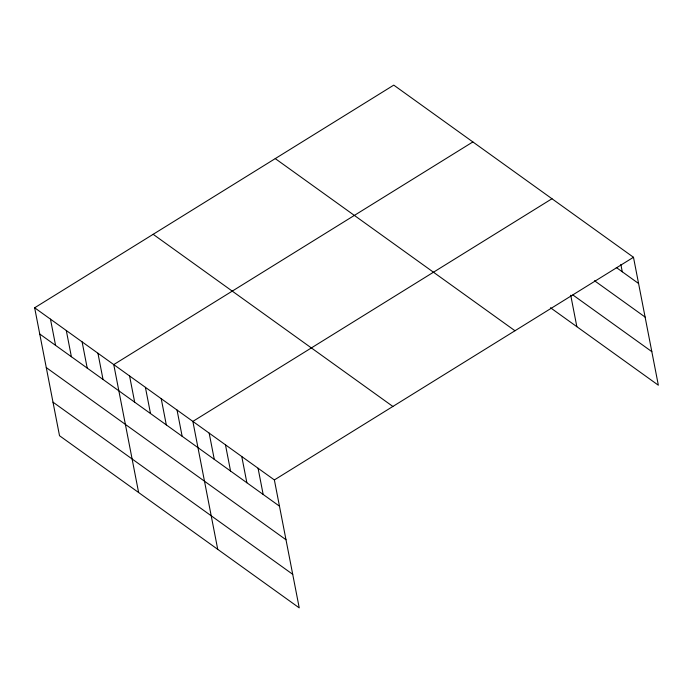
<?xml version="1.0" encoding="UTF-8"?>
<svg xmlns="http://www.w3.org/2000/svg" width="693" height="693" viewBox="0 0 693 693"><rect width="100%" height="100%" fill="white"/><g stroke="black" fill="none" stroke-linecap="round" stroke-linejoin="round"><path stroke-width="1.04" d="M34.65 307.787L274.367 479.937L299.237 607.874L59.52 435.724L34.65 307.787L393.763 85.126L633.48 257.276L658.35 385.213L550.476 307.744M472.869 141.935L113.756 364.596L138.626 492.541M551.975 198.744L192.862 421.405L217.732 549.35M274.367 479.937L633.48 257.276M616.276 267.481L638.582 283.506M594.481 280.717L645.105 317.065M572.894 294.967L651.827 351.646M275.251 158.602L514.977 330.752M153.153 234.312L392.879 406.462M39.752 334.017L279.47 506.167M46.275 367.585L285.992 539.734M52.997 402.165L292.715 574.315M620.85 264.449L622.279 271.795M570.729 295.218L576.845 326.68M258.065 468.234L263.167 494.464M241.77 456.522L246.864 482.752M225.468 444.819L230.561 471.049M209.165 433.116L214.267 459.346M177.044 410.048L182.138 436.278M161.218 398.683L166.32 424.913M145.4 387.318L150.502 413.548M129.582 375.961L134.676 402.191M97.938 353.231L103.032 379.469M82.112 341.874L87.214 368.104M66.294 330.509L71.388 356.739M50.468 319.152L55.57 345.383"/></g></svg>
